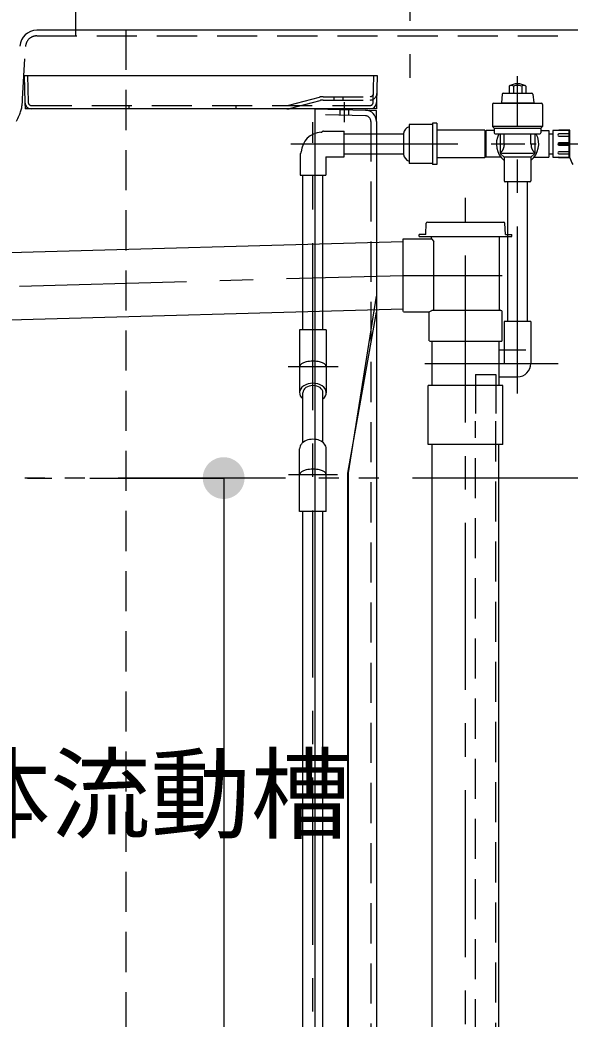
# Model space of a CAD drawing. Units: millimetres, scale not verified. Extents: x -24131 to 8910, y -6308 to 6308.
# Drawn here: x -4384 to -3890, y -2809 to -1912 of the extents above; entities that cross this region are included whole.
import ezdxf
from ezdxf.enums import TextEntityAlignment as Align

# ---------------------------------------------------------------- set-up
doc = ezdxf.new("R2010")
doc.units = ezdxf.units.MM
doc.header["$LTSCALE"] = 30
for name, pattern in [('CHAIN1', [8, 5, -1, 1, -1]), ('DASHED1', [1.8, 1.2, -0.6]), ('DOUBLE_CHAIN1', [8.8, 5, -1, 0.6, -0.6, 0.6, -1])]:
    doc.linetypes.add(name, pattern=pattern)
for name, color, linetype, lineweight in [('0-1_空気管', 3, 'Continuous', 25), ('0-4_09', 3, 'Continuous', 25), ('0-5_躯体', 3, 'Continuous', 25), ('0-A_07', 3, 'Continuous', 25), ('0-C_文字', 3, 'Continuous', 25), ('1-5_00クル-フ-6寸法', 132, 'Continuous', 25)]:
    doc.layers.add(name, color=color, linetype=linetype, lineweight=lineweight)
doc.styles.add('ＭＳ ゴシック', font='')
doc.styles.get('ＭＳ ゴシック').set_extended_font_data('MS Gothic')

msp = doc.modelspace()

# ---------------------------------------------------------------- linework, layer by layer
at = {"layer": '0-1_空気管', "linetype": 'CHAIN1'}
msp.add_line((-4034.26, -1522.98), (-4034.26, -1964.21), dxfattribs=at)
at = {"layer": '0-1_空気管'}
for p, q in [((-4380.48, -1962.19), (-4063.48, -1962.19)), ((-4380.48, -1962.19), (-4379.85, -1986.35)), ((-4063.48, -1962.19), (-4064.11, -1986.35)), ((-4070.11, -1992.19), (-4373.85, -1992.19)), ((-4064.26, -2003.37), (-4064.26, -3722.63)), ((-4089.26, -2319.04), (-4064.26, -2160.27)), ((-4089.88, -3772.63), (-4089.88, -2319.28)), ((-4089.26, -2880.63), (-4089.26, -2319.04))]:
    msp.add_line(p, q, dxfattribs=at)
at = {"layer": '0-1_空気管', "linetype": 'DASHED1'}
for p, q in [((-4377.48, -1962.11), (-4376.85, -1986.26)), ((-4067.11, -1986.26), (-4066.48, -1962.11)), ((-4142.98, -1988.95), (-4115.52, -1981.63)), ((-4112.17, -1981.19), (-4064.05, -1981.19)), ((-4102.48, -1981.19), (-4102.48, -1984.19)), ((-4094.48, -1981.19), (-4094.48, -1984.19)), ((-4373.85, -1989.19), (-4070.11, -1989.19)), ((-4286.48, -1989.19), (-4286.48, -1992.19)), ((-4190.48, -1989.19), (-4190.48, -1992.19)), ((-4142.21, -1991.85), (-4114.74, -1984.52)), ((-4112.17, -1984.19), (-4064.05, -1984.19)), ((-4074.13, -1998.37), (-4119.26, -1997.19)), ((-4097.26, -1992.76), (-4097.26, -1997.77)), ((-4089.26, -1992.97), (-4089.26, -1997.97)), ((-4069.26, -2003.37), (-4069.26, -3720.21)), ((-4863.57, -2323.63), (-4355.7, -2323.63))]:
    msp.add_line(p, q, dxfattribs=at)
at = {"layer": '0-1_空気管', "linetype": 'DOUBLE_CHAIN1'}
for p, q in [((-4379.85, -1986.35), (-4379.69, -1992.19)), ((-4093.26, -1985.99), (-4093.26, -2004.23)), ((-4064.11, -1986.35), (-4064.26, -1992.19)), ((-4373.85, -1992.19), (-4379.69, -1992.19)), ((-4074, -1993.37), (-4064.26, -1993.63)), ((-4064.26, -1992.19), (-4070.11, -1992.19)), ((-4064.26, -2003.37), (-4064.26, -1993.63)), ((-4089.88, -2319.28), (-4064.26, -2174.58)), ((-3882.01, -2323.63), (-6070.04, -2323.63))]:
    msp.add_line(p, q, dxfattribs=at)
at = {"layer": '0-1_空気管'}
msp.add_lwpolyline([(-4119.26, -3773.4), (-4119.26, -1992.19), (-4074, -1993.37)], dxfattribs=at)
at = {"layer": '0-1_空気管', "linetype": 'DASHED1'}
for centre, radius, start, end in [((-4112.17, -1994.19), 13, 90, 104.932), ((-4069.9, -1978.19), 3, 270, 358.5), ((-4069.9, -1978.19), 6, 270, 358.5), ((-4373.85, -1986.19), 3, 181.5, 270), ((-4144.79, -1982.19), 7, 270, 284.932), ((-4112.17, -1994.19), 10, 90, 104.932), ((-4070.11, -1986.19), 3, 270, 358.5), ((-4144.79, -1982.19), 10, 270, 284.932), ((-4074.26, -2003.37), 5, 0, 88.5)]:
    msp.add_arc(centre, radius, start, end, dxfattribs=at)
at = {"layer": '0-1_空気管'}
for centre, radius, start, end in [((-4373.85, -1986.19), 6, 181.5, 270), ((-4070.11, -1986.19), 6, 270, 358.5), ((-4074.26, -2003.37), 10, 0, 88.5)]:
    msp.add_arc(centre, radius, start, end, dxfattribs=at)
at = {"layer": '0-4_09'}
for p, q in [((-4334.26, -1926.63), (-4334.26, -1620.65)), ((-3699.25, -1921.63), (-4369.27, -1921.63))]:
    msp.add_line(p, q, dxfattribs=at)
at = {"layer": '0-4_09', "linetype": 'DASHED1'}
for p, q in [((-4369.27, -1926.63), (-3699.25, -1926.63)), ((-4381.89, -1983.24), (-4379.26, -1936.1))]:
    msp.add_line(p, q, dxfattribs=at)
at = {"layer": '0-4_09'}
msp.add_lwpolyline([(-4387.28, -2003.26), (-4386.67, -2001.98), (-4386.07, -2000.7), (-4385.5, -1999.42), (-4384.97, -1998.19), (-4384.5, -1997.02), (-4384.08, -1995.93), (-4383.72, -1994.9), (-4383.41, -1993.95), (-4383.14, -1993.04), (-4382.92, -1992.18), (-4382.73, -1991.34), (-4382.57, -1990.53), (-4382.44, -1989.72), (-4382.33, -1988.92), (-4382.23, -1988.13), (-4382.16, -1987.36), (-4382.09, -1986.63), (-4382.04, -1985.95), (-4382, -1985.33), (-4381.97, -1984.78), (-4381.89, -1983.24)], dxfattribs=at)
msp.add_arc((-4369.27, -1936.63), 15, 90, 177, dxfattribs=at)
at = {"layer": '0-4_09', "linetype": 'DASHED1'}
msp.add_arc((-4369.27, -1936.63), 10, 90, 177, dxfattribs=at)
at = {"layer": '0-5_躯体', "linetype": 'CHAIN1'}
for p, q in [((-3937.59, -2247.63), (-3937.59, -1962.72)), ((-4121.26, -3702.61), (-4121.26, -2004.13)), ((-4141.19, -2023.63), (-3812.03, -2023.63)), ((-3984.26, -3713.82), (-3984.26, -2071.95)), ((-5824.26, -2191.63), (-4040.26, -2141.63)), ((-4040.26, -2141.63), (-3951.51, -2141.63)), ((-4098.67, -2223.63), (-4143.53, -2223.63)), ((-4020.76, -2220.63), (-3901.26, -2220.63)), ((-4099.26, -2320.63), (-4143.26, -2320.63))]:
    msp.add_line(p, q, dxfattribs=at)
at = {"layer": '0-5_躯体'}
for p, q in [((-3945.11, -1971.63), (-3945.11, -1978.13)), ((-3941.36, -1971.63), (-3941.36, -1978.13)), ((-3933.85, -1971.63), (-3933.85, -1978.13)), ((-3930.11, -1971.63), (-3930.11, -1978.13)), ((-3951.44, -1979.04), (-3952.11, -1986.63)), ((-3950.45, -1978.13), (-3924.77, -1978.13)), ((-3923.77, -1979.04), (-3923.11, -1986.63)), ((-3960.11, -1988.13), (-3960.11, -2007.83)), ((-3959.11, -1987.13), (-3916.11, -1987.13)), ((-3952.11, -1986.63), (-3923.11, -1986.63)), ((-3949.61, -1987.13), (-3949.61, -1986.63)), ((-3925.61, -1987.13), (-3925.61, -1986.63)), ((-3915.11, -1988.13), (-3915.11, -2007.83)), ((-4014.02, -2006.13), (-4035.02, -2006.13)), ((-4035.02, -2006.13), (-4035.02, -2041.13)), ((-4010.01, -2005.13), (-4010.01, -2042.13)), ((-3960.11, -2007.83), (-3958.61, -2009.33)), ((-3915.11, -2007.83), (-3960.11, -2007.83)), ((-3915.11, -2007.83), (-3916.61, -2009.33)), ((-4112.56, -2012.42), (-4112.69, -2012.56)), ((-4111.85, -2012.13), (-4093.26, -2012.13)), ((-4093.26, -2035.13), (-4093.26, -2012.13)), ((-4093.2, -2014.63), (-4040.01, -2014.63)), ((-4040.01, -2014.13), (-4040.01, -2033.13)), ((-3967.01, -2011.13), (-4010.01, -2011.13)), ((-3967.01, -2011.13), (-3967.01, -2036.13)), ((-3967.01, -2014.63), (-3965.61, -2014.63)), ((-3958.61, -2009.33), (-3958.61, -2013.63)), ((-3958.61, -2009.33), (-3916.61, -2009.33)), ((-3957.61, -2014.63), (-3917.61, -2014.63)), ((-3953.11, -2014.63), (-3953.11, -2031.71)), ((-3949.61, -2023.63), (-3949.61, -2014.63)), ((-3925.61, -2023.63), (-3925.61, -2014.63)), ((-3922.11, -2014.63), (-3922.11, -2031.71)), ((-3916.61, -2009.33), (-3916.61, -2013.63)), ((-3909.61, -2011.63), (-3909.61, -2035.63)), ((-3909.61, -2014.63), (-3906.01, -2014.63)), ((-3906.01, -2011.63), (-3906.01, -2035.63)), ((-3891.51, -2011.63), (-3906.01, -2011.63)), ((-3891.51, -2014.63), (-3900.51, -2014.63)), ((-3900.51, -2016.63), (-3891.51, -2016.63)), ((-3891.51, -2011.13), (-3891.51, -2036.13)), ((-3890.51, -2036.13), (-3890.51, -2011.13)), ((-3949.61, -2023.63), (-3949.65, -2023.99)), ((-3925.61, -2023.63), (-3925.56, -2023.99)), ((-3925.11, -2023.63), (-3920.87, -2023.63)), ((-3891.51, -2022.63), (-3900.51, -2022.63)), ((-3900.51, -2024.63), (-3891.51, -2024.63)), ((-4132.76, -2033.04), (-4132.76, -2051.63)), ((-4109.76, -2035.13), (-4109.76, -2051.63)), ((-4109.76, -2035.13), (-4093.26, -2035.13)), ((-4093.2, -2032.63), (-4040.01, -2032.63)), ((-3967.01, -2036.13), (-4010.01, -2036.13)), ((-3967.01, -2032.63), (-3965.61, -2032.63)), ((-3949.61, -2035.63), (-3952.81, -2032.42)), ((-3923.18, -2032.13), (-3952.03, -2032.13)), ((-3925.61, -2035.63), (-3922.4, -2032.42)), ((-3925.61, -2035.63), (-3925.61, -2056.63)), ((-3909.61, -2032.63), (-3906.01, -2032.63)), ((-3906.01, -2035.63), (-3891.51, -2035.63)), ((-3900.51, -2036.13), (-3901.51, -2035.63)), ((-3891.51, -2030.63), (-3900.51, -2030.63)), ((-3900.51, -2032.63), (-3891.51, -2032.63)), ((-3890.51, -2036.13), (-3900.51, -2036.13)), ((-4014.02, -2041.13), (-4035.02, -2041.13)), ((-4010.01, -2042.13), (-4014.02, -2042.13)), ((-4132.76, -2051.63), (-4109.76, -2051.63)), ((-4130.26, -2190.63), (-4130.26, -2051.63)), ((-4112.26, -2190.63), (-4112.26, -2051.63)), ((-3926.61, -2057.63), (-3948.61, -2057.63)), ((-3946.59, -2057.63), (-3946.59, -2183.13)), ((-3928.59, -2183.13), (-3928.59, -2057.63)), ((-4020.06, -2105.03), (-4019.52, -2094.77)), ((-4018.52, -2093.83), (-3950.01, -2093.83)), ((-3948.47, -2105.03), (-3949.01, -2094.77)), ((-4025.89, -2106.83), (-4025.89, -2105.03)), ((-4020.06, -2105.03), (-4025.89, -2105.03)), ((-4025.89, -2106.83), (-3942.63, -2106.83)), ((-4014.76, -2108.88), (-4014.76, -2106.83)), ((-3953.76, -2172.13), (-3953.76, -2106.83)), ((-3948.47, -2105.03), (-3942.63, -2105.03)), ((-3942.63, -2106.83), (-3942.63, -2105.03)), ((-4040.26, -2111.58), (-4816.13, -2133.14)), ((-4040.26, -2108.88), (-4014.76, -2108.88)), ((-4040.26, -2174.08), (-4040.26, -2108.88)), ((-4014.76, -2108.88), (-4012.76, -2111.13)), ((-4012.76, -2173.13), (-4012.76, -2111.13)), ((-4814.45, -2193.36), (-4040.26, -2171.68)), ((-4039.96, -2174.38), (-4017.01, -2174.38)), ((-4017.01, -2174.38), (-4014.65, -2173.13)), ((-4017.01, -2200.33), (-4017.01, -2174.38)), ((-3952.51, -2173.13), (-4014.65, -2173.13)), ((-3951.51, -2200.33), (-3951.51, -2174.13)), ((-3949.59, -2183.13), (-3949.59, -2220.63)), ((-3925.59, -2183.13), (-3949.59, -2183.13)), ((-3925.59, -2183.13), (-3925.59, -2220.63)), ((-4109.26, -2190.63), (-4133.26, -2190.63)), ((-4133.26, -2190.63), (-4133.26, -2246.96)), ((-4109.26, -2190.63), (-4109.26, -2246.96)), ((-4016.71, -2200.63), (-3951.81, -2200.63)), ((-4014.26, -2240.63), (-4014.26, -2200.63)), ((-3954.26, -2200.63), (-3954.26, -2240.63)), ((-3954.26, -2208.63), (-3930.26, -2208.63)), ((-3954.26, -2232.63), (-3937.59, -2232.63)), ((-3950.76, -2240.63), (-4017.76, -2240.63)), ((-3950.76, -2293.63), (-3950.76, -2240.63)), ((-4130.26, -2291.68), (-4130.26, -2246.96)), ((-4112.26, -2291.68), (-4112.26, -2246.96)), ((-4014.26, -3575.63), (-4014.26, -2293.63)), ((-3954.26, -3575.63), (-3954.26, -2293.63)), ((-4133.26, -2353.63), (-4133.26, -2297.29)), ((-4109.26, -2353.63), (-4109.26, -2297.29)), ((-4109.26, -2353.63), (-4133.26, -2353.63)), ((-4130.26, -3637.63), (-4130.26, -2353.63)), ((-4112.26, -3637.63), (-4112.26, -2353.63))]:
    msp.add_line(p, q, dxfattribs=at)
at = {"layer": '0-5_躯体', "linetype": 'DASHED1'}
for p, q in [((-3975.46, -2230.63), (-3975.46, -2265.63)), ((-3975.26, -3475.62), (-3975.26, -2272.63))]:
    msp.add_line(p, q, dxfattribs=at)
at = {"layer": '0-5_躯体'}
for points in [[(-4010.01, -2005.13), (-4014.02, -2005.13), (-4014.02, -2042.13)], [(-3890.51, -2011.13), (-3900.51, -2011.13), (-3901.51, -2011.63)], [(-3949.65, -2023.99), (-3949.67, -2024.12), (-3949.69, -2024.27), (-3949.71, -2024.45), (-3949.74, -2024.65), (-3949.76, -2024.86), (-3949.79, -2025.1), (-3949.83, -2025.36), (-3949.86, -2025.63), (-3949.9, -2025.93), (-3949.95, -2026.23), (-3950, -2026.54), (-3950.07, -2026.86), (-3950.15, -2027.18), (-3950.24, -2027.51), (-3950.35, -2027.82), (-3950.47, -2028.13), (-3950.61, -2028.43), (-3950.76, -2028.72), (-3950.91, -2029), (-3951.07, -2029.27), (-3951.23, -2029.52), (-3951.38, -2029.75), (-3951.53, -2029.96), (-3951.66, -2030.16), (-3951.78, -2030.33), (-3951.89, -2030.49), (-3951.99, -2030.63), (-3952.08, -2030.74), (-3952.15, -2030.85), (-3952.21, -2030.93), (-3952.38, -2031.17)], [(-3925.56, -2023.99), (-3925.54, -2024.12), (-3925.52, -2024.27), (-3925.5, -2024.45), (-3925.47, -2024.65), (-3925.45, -2024.86), (-3925.42, -2025.1), (-3925.38, -2025.36), (-3925.35, -2025.63), (-3925.31, -2025.93), (-3925.26, -2026.23), (-3925.21, -2026.54), (-3925.14, -2026.86), (-3925.06, -2027.18), (-3924.97, -2027.51), (-3924.86, -2027.82), (-3924.74, -2028.13), (-3924.6, -2028.43), (-3924.45, -2028.72), (-3924.3, -2029), (-3924.14, -2029.27), (-3923.98, -2029.52), (-3923.83, -2029.75), (-3923.68, -2029.96), (-3923.55, -2030.16), (-3923.43, -2030.33), (-3923.32, -2030.49), (-3923.22, -2030.63), (-3923.13, -2030.74), (-3923.06, -2030.85), (-3923, -2030.93), (-3922.83, -2031.17)], [(-3925.61, -2035.63), (-3949.61, -2035.63), (-3949.61, -2056.63)], [(-3950.76, -2293.63), (-4017.76, -2293.63), (-4017.76, -2240.63)]]:
    msp.add_lwpolyline(points, dxfattribs=at)
at = {"layer": '0-5_躯体', "linetype": 'DASHED1'}
for points in [[(-3975.46, -2230.63), (-3957.06, -2230.63), (-3957.06, -2265.63)], [(-3957.26, -2272.63), (-3957.26, -3475.62), (-3975.26, -3475.62)]]:
    msp.add_lwpolyline(points, dxfattribs=at)
at = {"layer": '0-5_躯体'}
for centre, radius, start, end in [((-3937.61, -1984.69), 15.06, 90, 119.863), ((-3943.23, -1974.89), 3.76, 60.116, 119.884), ((-3937.61, -1985.46), 14.33, 90, 105.178), ((-3937.61, -1984.69), 15.06, 60.137, 90), ((-3937.61, -1985.46), 14.33, 74.822, 90), ((-3931.98, -1974.89), 3.76, 60.116, 119.884), ((-3950.45, -1979.13), 1, 90, 175), ((-3924.77, -1979.13), 1, 5, 90), ((-3959.11, -1988.13), 1, 90, 180), ((-3916.11, -1988.13), 1, 0, 90), ((-4032.14, -2015.61), 8.02, 111.046, 169.343), ((-4113.26, -2031.63), 18.5, 92.365, 177.635), ((-4114.11, -2011.15), 2, 272.365, 315), ((-4111.85, -2013.13), 0.999, 90, 135), ((-3957.61, -2013.63), 1, 180, 270), ((-3937.61, -2023.63), 19, 151.72629, 230.83329), ((-3937.61, -2023.63), 19, 309.16671, 27.57505), ((-3917.61, -2013.63), 1, 270, 0), ((-3900.51, -2015.63), 1, 90, 270), ((-3900.51, -2023.63), 1, 90, 270), ((-4131.76, -2033.04), 0.999, 135, 180), ((-4133.75, -2030.78), 2, 315, 357.635), ((-4032.14, -2031.64), 8.02, 190.657, 248.954), ((-3952.11, -2031.71), 1, 180, 225), ((-3923.11, -2031.71), 1, 315, 0), ((-3900.51, -2031.63), 1, 90, 270), ((-3851.01, -2023.63), 41.43, 197.56, 206.565), ((-4018.52, -2094.83), 0.999, 90, 177), ((-3950.01, -2094.83), 0.999, 3, 90), ((-3952.76, -2172.13), 0.999, 180, 270), ((-3952.51, -2174.13), 0.999, 0, 90), ((-3951.81, -2200.33), 0.3, 270, 0), ((-3951.81, -2200.33), 0.3, 270, 0), ((-3937.59, -2220.63), 12, 270, 0)]:
    msp.add_arc(centre, radius, start, end, dxfattribs=at)
at = {"layer": '0-5_躯体', "linetype": 'CHAIN1'}
for centre, start, end in [((-3948.61, -2056.63), 180, 270), ((-3926.61, -2056.63), 270, 0)]:
    msp.add_arc(centre, 1, start, end, dxfattribs=at)
at = {"layer": '0-5_躯体'}
for centre, major_axis, ratio, start_param, end_param in [((-4121.26, -2223.63), (12, 0), 0.4142, 6.283185, 9.424778), ((-4121.26, -2246.96), (-12, 0), 0.7071, 2.418846, 7.005932), ((-4121.26, -2246.96), (-9, 0), 0.7072, 3.141593, 6.283185), ((-4121.26, -2297.29), (12, 0), 0.7071, 6.283185, 9.424778), ((-4121.26, -2320.63), (12, 0), 0.4142, 6.283185, 9.424778)]:
    msp.add_ellipse(centre, major_axis=major_axis, ratio=ratio, start_param=start_param, end_param=end_param, dxfattribs=at)
at = {"layer": '0-A_07', "linetype": 'DASHED1'}
msp.add_line((-4289.26, -1543.18), (-4289.26, -3810.65), dxfattribs=at)
at = {"layer": '0-A_07'}
msp.add_line((-3967.01, -2011.63), (-3967.01, -2035.63), dxfattribs=at)
at = {"layer": '0-C_文字'}
for p, q in [((-3965.61, -2035.63), (-3965.61, -2011.63)), ((-3959.19, -2011.63), (-3965.61, -2011.63)), ((-3915.82, -2011.63), (-3909.61, -2011.63)), ((-3909.61, -2011.63), (-3909.61, -2035.63)), ((-3952.98, -2035.63), (-3965.61, -2035.63)), ((-3922.24, -2035.63), (-3909.61, -2035.63))]:
    msp.add_line(p, q, dxfattribs=at)
at = {"layer": '1-5_00クル-フ-6寸法', "color": 4}
for p, q in [((-4321.4, -2323.63), (-4201.4, -2323.63)), ((-4201.4, -2323.63), (-4201.4, -3773.39))]:
    msp.add_line(p, q, dxfattribs=at)
at = {"layer": '1-5_00クル-フ-6寸法'}
for points in [[(-4201.4, -2323.63), (-4206.06, -2305.47), (-4203.75, -2305.03)], [(-4201.4, -2323.63), (-4203.75, -2305.03), (-4201.4, -2304.88)], [(-4201.4, -2323.63), (-4201.4, -2304.88), (-4199.05, -2305.03)], [(-4201.4, -2323.63), (-4199.05, -2305.03), (-4196.73, -2305.47)], [(-4201.4, -2323.63), (-4218.36, -2315.64), (-4217.23, -2313.58)], [(-4201.4, -2323.63), (-4217.23, -2313.58), (-4215.84, -2311.68)], [(-4201.4, -2323.63), (-4215.84, -2311.68), (-4214.23, -2309.96)], [(-4201.4, -2323.63), (-4214.23, -2309.96), (-4212.42, -2308.46)], [(-4201.4, -2323.63), (-4212.42, -2308.46), (-4210.43, -2307.2)], [(-4201.4, -2323.63), (-4210.43, -2307.2), (-4208.3, -2306.19)], [(-4201.4, -2323.63), (-4208.3, -2306.19), (-4206.06, -2305.47)], [(-4201.4, -2323.63), (-4196.73, -2305.47), (-4194.49, -2306.19)], [(-4201.4, -2323.63), (-4194.49, -2306.19), (-4192.36, -2307.2)], [(-4201.4, -2323.63), (-4192.36, -2307.2), (-4190.37, -2308.46)], [(-4201.4, -2323.63), (-4190.37, -2308.46), (-4188.56, -2309.96)], [(-4201.4, -2323.63), (-4188.56, -2309.96), (-4186.95, -2311.68)], [(-4201.4, -2323.63), (-4186.95, -2311.68), (-4185.56, -2313.58)], [(-4201.4, -2323.63), (-4185.56, -2313.58), (-4184.43, -2315.64)], [(-4201.4, -2323.63), (-4220.11, -2322.45), (-4219.81, -2320.11)], [(-4201.4, -2323.63), (-4220.11, -2324.81), (-4220.11, -2322.45)], [(-4201.4, -2323.63), (-4219.81, -2320.11), (-4219.23, -2317.83)], [(-4201.4, -2323.63), (-4219.23, -2317.83), (-4218.36, -2315.64)], [(-4201.4, -2323.63), (-4184.43, -2315.64), (-4183.56, -2317.83)], [(-4201.4, -2323.63), (-4183.56, -2317.83), (-4182.98, -2320.11)], [(-4201.4, -2323.63), (-4182.98, -2320.11), (-4182.68, -2322.45)], [(-4201.4, -2323.63), (-4182.68, -2322.45), (-4182.68, -2324.81)], [(-4201.4, -2323.63), (-4219.81, -2327.14), (-4220.11, -2324.81)], [(-4201.4, -2323.63), (-4219.23, -2329.42), (-4219.81, -2327.14)], [(-4201.4, -2323.63), (-4218.36, -2331.61), (-4219.23, -2329.42)], [(-4201.4, -2323.63), (-4217.23, -2333.67), (-4218.36, -2331.61)], [(-4201.4, -2323.63), (-4215.84, -2335.58), (-4217.23, -2333.67)], [(-4201.4, -2323.63), (-4214.23, -2337.3), (-4215.84, -2335.58)], [(-4201.4, -2323.63), (-4212.42, -2338.8), (-4214.23, -2337.3)], [(-4201.4, -2323.63), (-4210.43, -2340.06), (-4212.42, -2338.8)], [(-4201.4, -2323.63), (-4208.3, -2341.06), (-4210.43, -2340.06)], [(-4201.4, -2323.63), (-4206.06, -2341.79), (-4208.3, -2341.06)], [(-4201.4, -2323.63), (-4203.75, -2342.23), (-4206.06, -2341.79)], [(-4201.4, -2323.63), (-4201.4, -2342.38), (-4203.75, -2342.23)], [(-4201.4, -2323.63), (-4199.05, -2342.23), (-4201.4, -2342.38)], [(-4201.4, -2323.63), (-4196.73, -2341.79), (-4199.05, -2342.23)], [(-4201.4, -2323.63), (-4194.49, -2341.06), (-4196.73, -2341.79)], [(-4201.4, -2323.63), (-4192.36, -2340.06), (-4194.49, -2341.06)], [(-4201.4, -2323.63), (-4190.37, -2338.8), (-4192.36, -2340.06)], [(-4201.4, -2323.63), (-4188.56, -2337.3), (-4190.37, -2338.8)], [(-4201.4, -2323.63), (-4186.95, -2335.58), (-4188.56, -2337.3)], [(-4201.4, -2323.63), (-4185.56, -2333.67), (-4186.95, -2335.58)], [(-4201.4, -2323.63), (-4184.43, -2331.61), (-4185.56, -2333.67)], [(-4201.4, -2323.63), (-4183.56, -2329.42), (-4184.43, -2331.61)], [(-4201.4, -2323.63), (-4182.98, -2327.14), (-4183.56, -2329.42)], [(-4201.4, -2323.63), (-4182.68, -2324.81), (-4182.98, -2327.14)]]:
    msp.add_solid(points, dxfattribs=at)

# ---------------------------------------------------------------- texts
at = {"layer": '0-C_文字', "color": 4, "style": 'ＭＳ ゴシック'}
msp.add_text('担体流動槽', height=65.98, dxfattribs=at).set_placement((-4537.04, -2660.09), align=Align.BOTTOM_LEFT)

doc.saveas('drawing.dxf')
